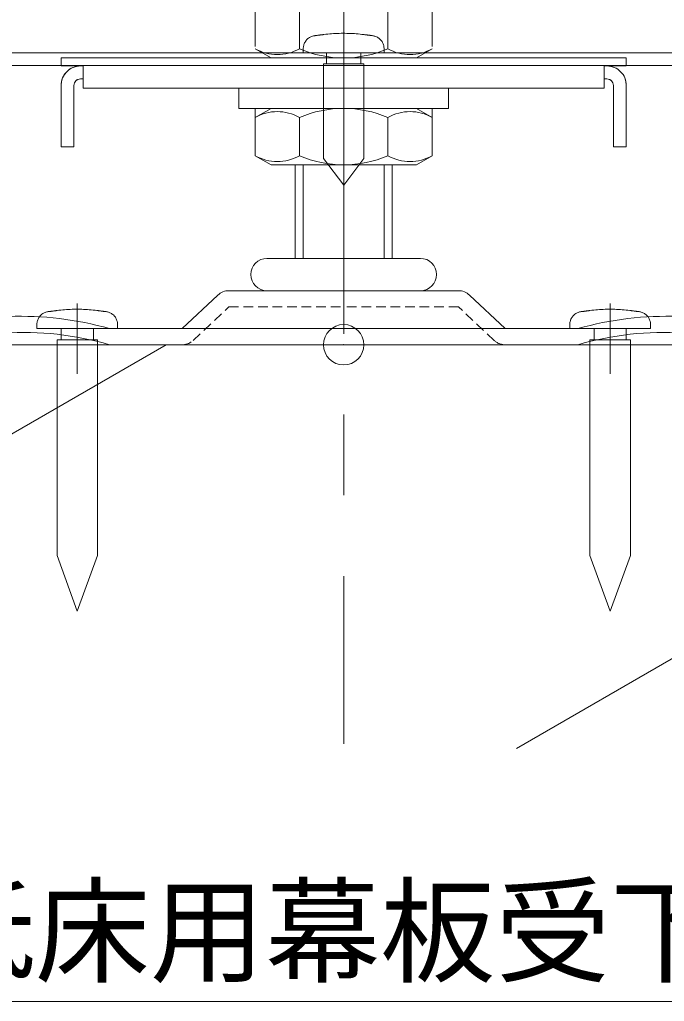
# Model space of a CAD drawing. Units: millimetres, scale not verified. Extents: x -450 to 450, y -136 to 136.
# Drawn here: x -386.2 to -370.23, y -103.12 to -78.8 of the extents above; entities that cross this region are included whole.
import ezdxf
from ezdxf.enums import TextEntityAlignment as Align

# ---------------------------------------------------------------- set-up
doc = ezdxf.new("R2010")
doc.units = ezdxf.units.MM
doc.header["$LTSCALE"] = 2
doc.header["$PDMODE"] = 32
doc.header["$PDSIZE"] = 1
doc.linetypes.add('CHAIN1', pattern=[8, 5, -1, 1, -1])
doc.linetypes.add('DASHED1', pattern=[1.8, 1.2, -0.6])
for name, color, linetype, lineweight in [('0-0_一般', 4, 'Continuous', 9), ('0-4_文字', 4, 'Continuous', 9), ('0-6_ビス', 4, 'Continuous', 9), ('0-A_0', 2, 'Continuous', 9)]:
    doc.layers.add(name, color=color, linetype=linetype, lineweight=lineweight)
doc.layers.add('0-C_外形線2', color=7, linetype='Continuous')
doc.styles.add('ＭＳ ゴシック', font='')
doc.styles.get('ＭＳ ゴシック').set_extended_font_data('MS Gothic')

# ---------------------------------------------------------------- blocks, each defined once
blk = doc.blocks.new('グループ-217-1')
at = {"layer": '0-0_一般'}
for p, q in [((-4, 29.8), (-4, 32.6)), ((4, 32.6), (4, 29.8))]:
    blk.add_line(p, q, dxfattribs=at)
for points in [[(-1.71, 37.36), (-2.18, 37.34), (-2.65, 37.31), (-3.12, 37.28), (-3.59, 37.24), (-4.06, 37.19), (-4.53, 37.14), (-5, 37.08), (-5.1, 37.07), (-5.21, 37.05), (-5.31, 37.04), (-5.42, 37.03), (-5.52, 37.01), (-5.62, 37), (-5.73, 36.99), (-5.83, 36.97), (-5.93, 36.96), (-6.04, 36.95), (-6.14, 36.93), (-6.25, 36.92), (-6.35, 36.91), (-6.45, 36.89), (-6.56, 36.88), (-6.66, 36.87), (-6.77, 36.85), (-6.87, 36.84), (-6.97, 36.83), (-7.08, 36.81), (-7.18, 36.8), (-7.36, 36.77), (-7.56, 36.73), (-7.76, 36.68), (-7.96, 36.61), (-8.16, 36.52), (-8.35, 36.42), (-8.54, 36.31), (-8.73, 36.18), (-8.9, 36.04), (-9.07, 35.88), (-9.22, 35.72)], [(7.91, 36.63), (7.71, 36.69), (7.51, 36.74), (7.31, 36.78), (7.15, 36.8), (7.05, 36.82), (6.95, 36.83), (6.84, 36.84), (6.74, 36.86), (6.64, 36.87), (6.53, 36.88), (6.43, 36.9), (6.32, 36.91), (6.22, 36.92), (6.12, 36.94), (6.01, 36.95), (5.91, 36.96), (5.8, 36.98), (5.7, 36.99), (5.6, 37), (5.49, 37.02), (5.39, 37.03), (5.29, 37.04), (5.18, 37.06), (5.08, 37.07), (4.88, 37.09), (4.41, 37.15), (3.94, 37.2), (3.47, 37.25), (3, 37.28), (2.53, 37.32), (2.06, 37.35), (1.59, 37.37), (1.12, 37.38), (0.65, 37.39), (0.18, 37.4), (-0.29, 37.4), (-0.76, 37.39), (-1.24, 37.38), (-1.71, 37.36)], [(10, 32.6), (10, 32.65), (10, 32.7), (10, 32.74), (10, 32.79), (10, 32.84), (10, 32.89), (10, 32.94), (10, 32.99), (10, 33.03), (10, 33.08), (10, 33.13), (10, 33.18), (10, 33.23), (10, 33.27), (10, 33.32), (10, 33.37), (10, 33.42), (10, 33.47), (10, 33.52), (10, 33.56), (10, 33.61), (10, 33.77), (9.98, 33.98), (9.95, 34.18), (9.91, 34.39), (9.85, 34.6), (9.77, 34.81), (9.68, 35.01), (9.58, 35.21), (9.46, 35.4), (9.33, 35.58), (9.18, 35.76), (9.03, 35.92), (8.86, 36.07), (8.68, 36.21), (8.49, 36.34), (8.3, 36.45), (8.11, 36.54), (7.91, 36.63)], [(-9.22, 35.72), (-9.36, 35.54), (-9.49, 35.35), (-9.61, 35.16), (-9.71, 34.96), (-9.79, 34.76), (-9.86, 34.55), (-9.92, 34.34), (-9.96, 34.13), (-9.99, 33.93), (-10, 33.72), (-10, 33.6), (-10, 33.55), (-10, 33.5), (-10, 33.45), (-10, 33.41), (-10, 33.36), (-10, 33.31), (-10, 33.26), (-10, 33.21), (-10, 33.17), (-10, 33.12), (-10, 33.07), (-10, 33.02), (-10, 32.97), (-10, 32.93), (-10, 32.88), (-10, 32.83), (-10, 32.78), (-10, 32.73), (-10, 32.68), (-10, 32.64), (-9.76, 32.6), (-8.82, 32.6), (-7.88, 32.6), (-6.94, 32.6), (-6, 32.6), (-5.06, 32.6), (-4.12, 32.6), (-3.18, 32.6)], [(-3.18, 32.6), (-2.24, 32.6), (-1.29, 32.6), (-0.35, 32.6), (0.59, 32.6), (1.53, 32.6), (2.47, 32.6), (3.41, 32.6), (4.35, 32.6), (5.29, 32.6), (6.24, 32.6), (7.18, 32.6), (8.12, 32.6), (9.06, 32.6), (10, 32.6), (10, 32.6)]]:
    blk.add_lwpolyline(points, dxfattribs=at)
blk.add_lwpolyline([(5, 29.8), (5, -23.6), (0, -37.4), (-5, -23.6), (-5, 29.8)], close=True, dxfattribs=at)
blk = doc.blocks.new('シンボル-22')
at = {"layer": '0-0_一般'}
blk.add_blockref('グループ-217-1', (0, 0), dxfattribs=at)
blk = doc.blocks.new('グループ-218-1')
at = {"layer": '0-0_一般', "color": 1}
blk.add_point((3739.31, -5903.56), dxfattribs=at)
at = {"layer": '0-6_ビス'}
for p in [(3673.31, -5932.16), (3805.31, -5932.16)]:
    blk.add_blockref('シンボル-22', p, dxfattribs=at)
blk = doc.blocks.new('グループ-220-1')
at = {"layer": '0-0_一般', "color": 2}
for p, q in [((3669.31, -5832.5), (3669.31, -5834.5)), ((3809.31, -5832.5), (3669.31, -5832.5)), ((3809.31, -5834.5), (3809.31, -5832.5)), ((3669.31, -5834.5), (3674.8, -5834.5)), ((3674.8, -5834.5), (3674.8, -5840)), ((3803.81, -5834.5), (3809.31, -5834.5)), ((3803.81, -5834.5), (3803.81, -5840)), ((3674.8, -5840), (3803.81, -5840))]:
    blk.add_line(p, q, dxfattribs=at)
blk = doc.blocks.new('グループ-221-1')
at = {"layer": '0-0_一般', "color": 2}
for p, q in [((3669.31, -5839.3), (3669.31, -5854.5)), ((3672.51, -5854.5), (3672.51, -5839.3)), ((3669.31, -5854.5), (3672.51, -5854.5))]:
    blk.add_line(p, q, dxfattribs=at)
for radius in [4.8, 1.6]:
    blk.add_arc((3674.11, -5839.3), radius, 90, 180, dxfattribs=at)
blk = doc.blocks.new('グループ-222-1')
at = {"layer": '0-0_一般', "color": 2}
for p, q in [((3804.51, -5837.7), (3803.81, -5837.7)), ((3806.11, -5854.5), (3806.11, -5839.3)), ((3809.31, -5839.3), (3809.31, -5854.5)), ((3809.31, -5854.5), (3806.11, -5854.5))]:
    blk.add_line(p, q, dxfattribs=at)
for radius in [4.8, 1.6]:
    blk.add_arc((3804.51, -5839.3), radius, 0, 90, dxfattribs=at)
blk = doc.blocks.new('グループ-223-1')
at = {"layer": '0-0_一般', "color": 2}
blk.add_line((3674.11, -5837.7), (3674.8, -5837.7), dxfattribs=at)
at = {"layer": '0-A_0'}
for points in [[(3669.31, -5832.5), (3669.31, -5834.5), (3674.11, -5834.5)], [(3804.51, -5834.5), (3809.31, -5834.5), (3809.31, -5832.5), (3669.31, -5832.5)], [(3669.31, -5839.3), (3669.31, -5854.5), (3672.51, -5854.5), (3672.51, -5839.3)], [(3674.11, -5837.7), (3674.8, -5837.7), (3674.8, -5840), (3713.31, -5840), (3713.31, -5845), (3717.37, -5845), (3717.37, -5856.72), (3721.31, -5859), (3757.31, -5859), (3761.25, -5856.72), (3761.25, -5845), (3765.31, -5845), (3765.31, -5840), (3803.81, -5840), (3803.81, -5837.7), (3804.51, -5837.7)], [(3806.11, -5839.3), (3806.11, -5854.5), (3809.31, -5854.5), (3809.31, -5839.3)]]:
    blk.add_lwpolyline(points, dxfattribs=at)
for centre, radius, start, end in [((3674.11, -5839.3), 4.8, 135, 180), ((3674.11, -5839.3), 4.8, 90, 135), ((3804.51, -5839.3), 4.8, 45, 90), ((3804.51, -5839.3), 4.8, 0, 45), ((3674.11, -5839.3), 1.6, 135, 180), ((3674.11, -5839.3), 1.6, 90, 135), ((3804.51, -5839.3), 1.6, 45, 90), ((3804.51, -5839.3), 1.6, 0, 45)]:
    blk.add_arc(centre, radius, start, end, dxfattribs=at)
at = {"layer": '0-0_一般'}
for name in ['グループ-220-1', 'グループ-221-1', 'グループ-222-1']:
    blk.add_blockref(name, (0, 0), dxfattribs=at)
blk = doc.blocks.new('グループ-224-1')
at = {"layer": '0-0_一般', "color": 2}
for p, q in [((3673.31, -5910.76), (3673.31, -5893.36)), ((3805.31, -5910.76), (3805.31, -5893.36))]:
    blk.add_line(p, q, dxfattribs=at)
at = {"layer": '0-A_0'}
for p, q in [((3720.31, -5882.16), (3739.31, -5882.16)), ((3758.31, -5882.16), (3739.31, -5882.16)), ((3710.89, -5890.16), (3739.31, -5890.16)), ((3720.31, -5890.16), (3739.31, -5890.16)), ((3758.31, -5890.16), (3739.31, -5890.16)), ((3767.72, -5890.16), (3739.31, -5890.16)), ((3699.31, -5899.56), (3708.15, -5891.24)), ((3779.31, -5899.56), (3770.46, -5891.24)), ((3649.31, -5903.56), (3649.31, -5899.56)), ((3681.31, -5899.56), (3699.31, -5899.56)), ((3699.31, -5899.56), (3779.31, -5899.56)), ((3797.31, -5899.56), (3779.31, -5899.56)), ((3829.31, -5903.56), (3829.31, -5899.56)), ((3649.31, -5903.56), (3681.31, -5903.56)), ((3681.31, -5903.56), (3739.31, -5903.56)), ((3797.31, -5903.56), (3739.31, -5903.56)), ((3829.31, -5903.56), (3797.31, -5903.56))]:
    blk.add_line(p, q, dxfattribs=at)
at = {"layer": '0-A_0', "linetype": 'DASHED1'}
for p, q in [((3702.05, -5902.47), (3710.89, -5894.16)), ((3710.89, -5894.16), (3739.31, -5894.16)), ((3767.72, -5894.16), (3739.31, -5894.16)), ((3776.57, -5902.47), (3767.72, -5894.16))]:
    blk.add_line(p, q, dxfattribs=at)
at = {"layer": '0-A_0'}
for centre, radius, start, end in [((3720.31, -5886.16), 4, 90, 180), ((3758.31, -5886.16), 4, 0, 90), ((3720.31, -5886.16), 4, 180, 270), ((3758.31, -5886.16), 4, 270, 0), ((3710.89, -5894.16), 4, 90, 133.2285), ((3767.72, -5894.16), 4, 46.7715, 90), ((3660.53, -5916.11), 20, 102.0964, 124.1269), ((3659.4, -5976.5), 80, 74.1055, 92.193), ((3819.22, -5976.5), 80, 87.807, 105.8945), ((3818.09, -5916.11), 20, 55.873, 77.9036), ((3659.22, -5916.11), 16, 104.9481, 128.3028), ((3659.96, -5976.5), 76, 73.6898, 93.6712), ((3818.65, -5976.5), 76, 86.3288, 106.3102), ((3819.39, -5916.11), 16, 51.6972, 75.0519)]:
    blk.add_arc(centre, radius, start, end, dxfattribs=at)
at = {"layer": '0-A_0', "linetype": 'DASHED1'}
for centre, start, end in [((3699.31, -5899.56), 270, 313.2285), ((3779.31, -5899.56), 226.7715, 270)]:
    blk.add_arc(centre, 4, start, end, dxfattribs=at)
blk = doc.blocks.new('グループ-225-1')
at = {"layer": '0-0_一般', "color": 2}
for p, q in [((3727.31, -5811.5), (3729.31, -5809.5)), ((3729.31, -5809.5), (3749.31, -5809.5)), ((3729.31, -5809.5), (3729.31, -5818.5)), ((3749.31, -5809.5), (3749.31, -5818.5)), ((3749.31, -5809.5), (3751.31, -5811.5)), ((3727.31, -5811.5), (3727.31, -5818.5)), ((3727.31, -5859), (3727.31, -5882.16)), ((3729.31, -5859), (3729.31, -5882.16)), ((3749.31, -5859), (3749.31, -5882.16)), ((3751.31, -5859), (3751.31, -5882.16))]:
    blk.add_line(p, q, dxfattribs=at)
blk.add_lwpolyline([(3727.31, -5811.5), (3751.31, -5811.5), (3751.31, -5818.5)], dxfattribs=at)
at = {"layer": '0-C_外形線2'}
blk.add_blockref('グループ-224-1', (0, 0), dxfattribs=at)
blk = doc.blocks.new('グループ-226-1')
at = {"layer": '0-A_0'}
for p, q in [((3717.37, -5820.77), (3721.31, -5818.5)), ((3757.31, -5818.5), (3721.31, -5818.5)), ((3761.25, -5820.77), (3757.31, -5818.5)), ((3717.37, -5829.64), (3717.37, -5820.77)), ((3728.34, -5830.22), (3728.34, -5820.77)), ((3750.28, -5830.22), (3750.28, -5820.77)), ((3761.25, -5829.64), (3761.25, -5820.77)), ((3717.37, -5830.22), (3721.31, -5832.5)), ((3761.25, -5830.22), (3757.31, -5832.5)), ((3757.31, -5832.5), (3721.31, -5832.5))]:
    blk.add_line(p, q, dxfattribs=at)
for centre, radius, start, end in [((3722.85, -5830.27), 10.97, 60, 120), ((3739.31, -5846.09), 27.59, 66.5735, 113.4265), ((3755.76, -5830.27), 10.97, 60, 120), ((3722.85, -5820.72), 10.97, 240, 300), ((3739.31, -5804.91), 27.59, 246.5735, 293.4265), ((3755.76, -5820.72), 10.97, 240, 300)]:
    blk.add_arc(centre, radius, start, end, dxfattribs=at)
blk = doc.blocks.new('グループ-227-1')
at = {"layer": '0-A_0'}
for p, q in [((3717.37, -5847.27), (3721.31, -5845)), ((3757.31, -5845), (3721.31, -5845)), ((3761.25, -5847.27), (3757.31, -5845)), ((3717.37, -5847.27), (3717.37, -5856.72)), ((3728.34, -5847.27), (3728.34, -5856.72)), ((3750.28, -5847.27), (3750.28, -5856.72)), ((3761.25, -5847.27), (3761.25, -5856.72)), ((3717.37, -5856.72), (3721.31, -5859)), ((3761.25, -5856.72), (3757.31, -5859)), ((3757.31, -5859), (3721.31, -5859))]:
    blk.add_line(p, q, dxfattribs=at)
for centre, radius, start, end in [((3722.85, -5856.77), 10.97, 60, 120), ((3739.31, -5872.59), 27.59, 66.5735, 113.4265), ((3755.76, -5856.77), 10.97, 60, 120), ((3722.85, -5847.22), 10.97, 240, 300), ((3739.31, -5831.41), 27.59, 246.5735, 293.4265), ((3755.76, -5847.22), 10.97, 240, 300)]:
    blk.add_arc(centre, radius, start, end, dxfattribs=at)
blk = doc.blocks.new('グループ-228-1')
at = {"layer": '0-A_0'}
for p, q in [((3713.31, -5840), (3713.31, -5845)), ((3765.31, -5840), (3713.31, -5840)), ((3765.31, -5845), (3765.31, -5840)), ((3765.31, -5845), (3713.31, -5845))]:
    blk.add_line(p, q, dxfattribs=at)
blk = doc.blocks.new('グループ-229-1')
at = {"layer": '0-0_一般'}
for name in ['グループ-226-1', 'グループ-228-1', 'グループ-227-1']:
    blk.add_blockref(name, (0, 0), dxfattribs=at)
blk = doc.blocks.new('グループ-230-1')
at = {"layer": '0-0_一般'}
for name in ['グループ-225-1', 'グループ-229-1', 'グループ-223-1']:
    blk.add_blockref(name, (0, 0), dxfattribs=at)
blk = doc.blocks.new('グループ-256-1')
at = {"layer": '0-6_ビス'}
for p, q in [((3735.07, -5831.2), (3735.07, -5834)), ((3743.55, -5834), (3743.55, -5831.2))]:
    blk.add_line(p, q, dxfattribs=at)
for points in [[(3729.31, -5831.2), (3729.31, -5831.15), (3729.31, -5831.1), (3729.31, -5831.05), (3729.31, -5831.01), (3729.31, -5830.96), (3729.31, -5830.91), (3729.31, -5830.86), (3729.31, -5830.81), (3729.31, -5830.76), (3729.31, -5830.72), (3729.31, -5830.67), (3729.31, -5830.62), (3729.31, -5830.57), (3729.31, -5830.52), (3729.31, -5830.48), (3729.31, -5830.43), (3729.31, -5830.38), (3729.31, -5830.33), (3729.31, -5830.28), (3729.31, -5830.23), (3729.31, -5830.19), (3729.31, -5830.02), (3729.33, -5829.82), (3729.36, -5829.61), (3729.4, -5829.41), (3729.46, -5829.2), (3729.53, -5828.99), (3729.62, -5828.79), (3729.73, -5828.59), (3729.85, -5828.4), (3729.98, -5828.21), (3730.12, -5828.04), (3730.28, -5827.88), (3730.45, -5827.72), (3730.63, -5827.59), (3730.81, -5827.46), (3731, -5827.35), (3731.2, -5827.25), (3731.4, -5827.17)], [(3731.4, -5827.17), (3731.6, -5827.11), (3731.8, -5827.05), (3732, -5827.01), (3732.15, -5826.99), (3732.26, -5826.98), (3732.36, -5826.97), (3732.46, -5826.95), (3732.57, -5826.94), (3732.67, -5826.93), (3732.78, -5826.91), (3732.88, -5826.9), (3732.98, -5826.89), (3733.09, -5826.87), (3733.19, -5826.86), (3733.3, -5826.85), (3733.4, -5826.83), (3733.5, -5826.82), (3733.61, -5826.81), (3733.71, -5826.79), (3733.81, -5826.78), (3733.92, -5826.77), (3734.02, -5826.75), (3734.13, -5826.74), (3734.23, -5826.73), (3734.43, -5826.7), (3734.9, -5826.65), (3735.37, -5826.6), (3735.84, -5826.55), (3736.31, -5826.51), (3736.78, -5826.48), (3737.25, -5826.45), (3737.72, -5826.43), (3738.19, -5826.41), (3738.66, -5826.4), (3739.13, -5826.4), (3739.6, -5826.4), (3740.07, -5826.41), (3740.54, -5826.42), (3741.01, -5826.44)], [(3741.01, -5826.44), (3741.48, -5826.46), (3741.95, -5826.49), (3742.43, -5826.52), (3742.9, -5826.56), (3743.37, -5826.61), (3743.84, -5826.66), (3744.31, -5826.72), (3744.41, -5826.73), (3744.52, -5826.74), (3744.62, -5826.76), (3744.72, -5826.77), (3744.83, -5826.78), (3744.93, -5826.8), (3745.03, -5826.81), (3745.14, -5826.82), (3745.24, -5826.84), (3745.35, -5826.85), (3745.45, -5826.86), (3745.55, -5826.88), (3745.66, -5826.89), (3745.76, -5826.9), (3745.87, -5826.92), (3745.97, -5826.93), (3746.07, -5826.94), (3746.18, -5826.96), (3746.28, -5826.97), (3746.38, -5826.98), (3746.49, -5827), (3746.66, -5827.02), (3746.86, -5827.07), (3747.06, -5827.12), (3747.27, -5827.19), (3747.46, -5827.28), (3747.66, -5827.38), (3747.85, -5827.49), (3748.03, -5827.62), (3748.21, -5827.76), (3748.37, -5827.92), (3748.53, -5828.08)], [(3748.53, -5828.08), (3748.67, -5828.26), (3748.8, -5828.45), (3748.92, -5828.64), (3749.02, -5828.84), (3749.1, -5829.04), (3749.17, -5829.25), (3749.23, -5829.46), (3749.27, -5829.67), (3749.29, -5829.87), (3749.31, -5830.07), (3749.31, -5830.2), (3749.31, -5830.25), (3749.31, -5830.3), (3749.31, -5830.34), (3749.31, -5830.39), (3749.31, -5830.44), (3749.31, -5830.49), (3749.31, -5830.54), (3749.31, -5830.58), (3749.31, -5830.63), (3749.31, -5830.68), (3749.31, -5830.73), (3749.31, -5830.78), (3749.31, -5830.82), (3749.31, -5830.87), (3749.31, -5830.92), (3749.31, -5830.97), (3749.31, -5831.02), (3749.31, -5831.07), (3749.31, -5831.11), (3749.31, -5831.16), (3749.07, -5831.2), (3748.13, -5831.2), (3747.19, -5831.2), (3746.25, -5831.2), (3745.31, -5831.2), (3744.37, -5831.2), (3743.43, -5831.2), (3742.48, -5831.2)], [(3742.48, -5831.2), (3741.54, -5831.2), (3740.6, -5831.2), (3739.66, -5831.2), (3738.72, -5831.2), (3737.78, -5831.2), (3736.84, -5831.2), (3735.9, -5831.2), (3734.95, -5831.2), (3734.01, -5831.2), (3733.07, -5831.2), (3732.13, -5831.2), (3731.19, -5831.2), (3730.25, -5831.2), (3729.31, -5831.2), (3729.31, -5831.2)]]:
    blk.add_lwpolyline(points, dxfattribs=at)
blk.add_lwpolyline([(3734.31, -5834), (3734.31, -5857.42), (3739.31, -5864), (3744.31, -5857.42), (3744.31, -5834)], close=True, dxfattribs=at)

msp = doc.modelspace()

# ---------------------------------------------------------------- linework, layer by layer
at = {"layer": '0-0_一般', "linetype": 'CHAIN1'}
msp.add_line((-378.176, -76.585), (-378.176, -96.741), dxfattribs=at)
at = {"layer": '0-0_一般'}
for p, q in [((-396.175, -79.62), (-327.048, -79.62)), ((-396.175, -79.94), (-327.048, -79.94)), ((-324.663, -86.856), (-431.076, -86.856)), ((-382.576, -86.856), (-399.896, -96.856)), ((-356.576, -86.856), (-373.896, -96.856))]:
    msp.add_line(p, q, dxfattribs=at)
at = {"layer": '0-4_文字'}
msp.add_line((-388.657, -103.122), (-360.425, -103.122), dxfattribs=at)

# ---------------------------------------------------------------- block references
at = {"layer": '0-0_一般', "xscale": 0.1, "yscale": 0.1}
msp.add_blockref('グループ-230-1', (-752.107, 503.5), dxfattribs=at)
at = {"layer": '0-6_ビス', "xscale": 0.1, "yscale": 0.1}
for name in ['グループ-256-1', 'グループ-218-1']:
    msp.add_blockref(name, (-752.107, 503.5), dxfattribs=at)

# ---------------------------------------------------------------- texts
at = {"layer": '0-4_文字', "style": 'ＭＳ ゴシック'}
msp.add_text('低床用幕板受下地(AL)', height=2.09, dxfattribs=at).set_placement((-388.674, -103.057), align=Align.BOTTOM_LEFT)

doc.saveas('drawing.dxf')
